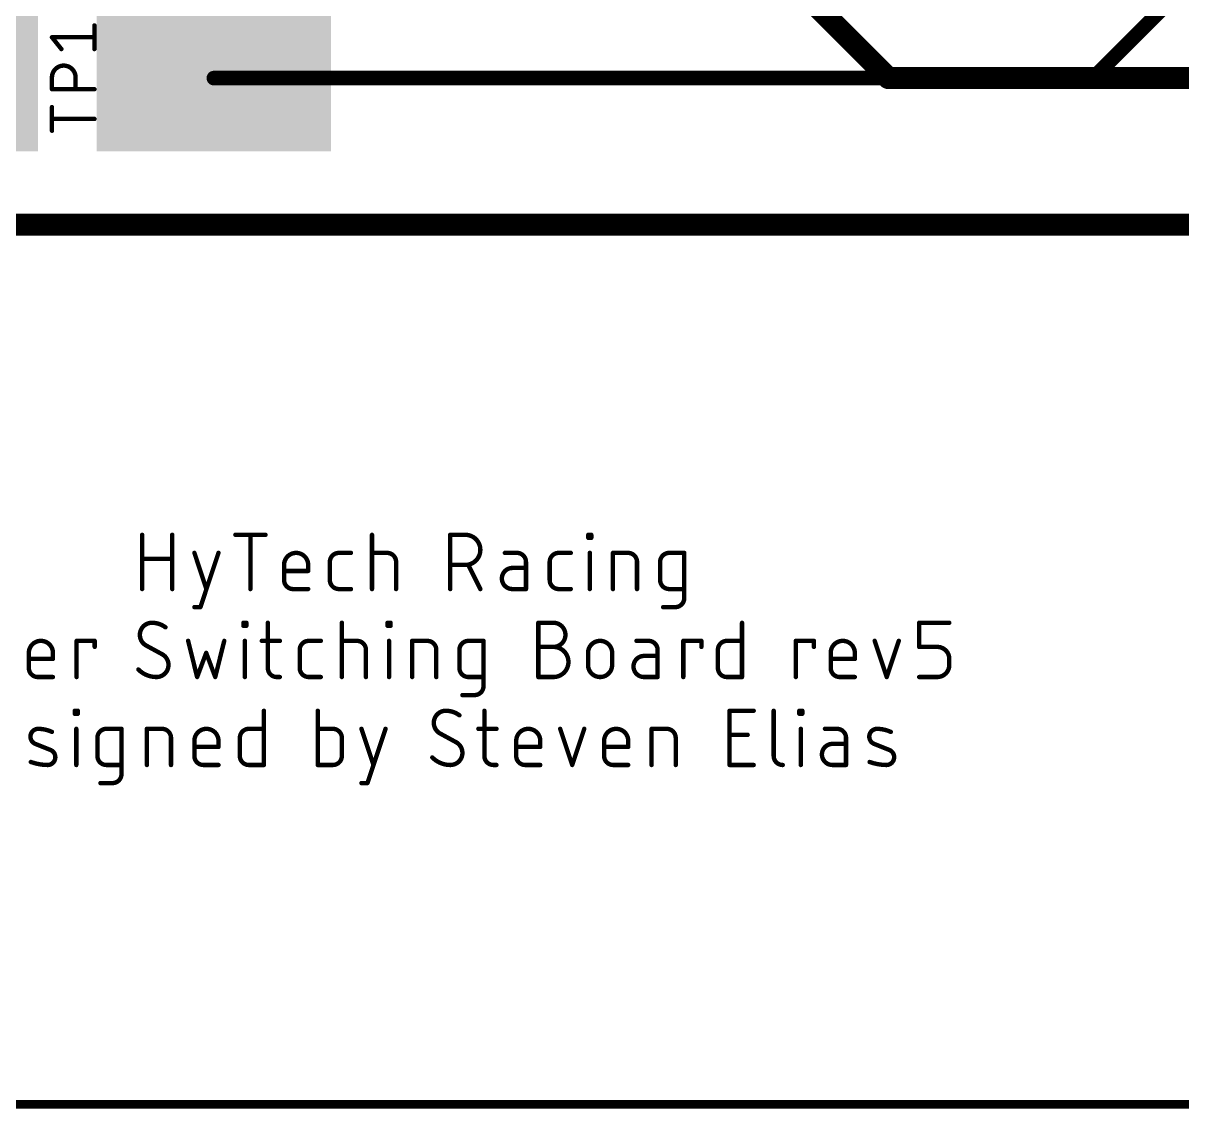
# Model space of a CAD drawing. Extents: x 0 to 100, y 0 to 94.
# Drawn here: x 39.87 to 59.96, y -0.08 to 18.73 of the extents above; entities that cross this region are included whole.
import ezdxf

# ---------------------------------------------------------------- set-up
doc = ezdxf.new("R2010")
doc.units = 0
for name, color, linetype in [('1', 12, 'CONTINUOUS'), ('16', 132, 'CONTINUOUS'), ('20', 31, 'CONTINUOUS'), ('21', 253, 'CONTINUOUS'), ('23', 53, 'CONTINUOUS'), ('25', 253, 'CONTINUOUS'), ('39', 12, 'CONTINUOUS')]:
    doc.layers.add(name, color=color, linetype=linetype)

# ---------------------------------------------------------------- blocks, each defined once
blk = doc.blocks.new('RECT')
blk.add_solid([(-0.5, -0.5), (0.5, -0.5), (-0.5, 0.5), (0.5, 0.5)])

msp = doc.modelspace()

# ---------------------------------------------------------------- linework, layer by layer
at = {"layer": '1'}
for points, const_width in [([(58.42, 17.78), (69.85, 29.21)], 0.254), ([(43.18, 17.78), (58.42, 17.78)], 0.254), ([(63.5, 15.24), (26.25, 15.24)], 0.381)]:
    msp.add_lwpolyline(points, dxfattribs=dict(at, const_width=const_width))
at = {"layer": '1', "const_width": 0.127}
for points in [[(43.18, 17.8435, 1), (43.18, 17.7165)], [(58.3751, 17.8249, 1), (58.4649, 17.7351)], [(58.42, 17.7165, 1), (58.42, 17.8435)]]:
    msp.add_lwpolyline(points, format="xyb", dxfattribs=at)
at = {"layer": '16'}
for points, const_width in [([(48.26, 24.3911), (54.8711, 17.78)], 0.381), ([(54.8711, 17.78), (66.04, 17.78)], 0.381), ([(0, 0), (100.33, 0)], 0.1524)]:
    msp.add_lwpolyline(points, dxfattribs=dict(at, const_width=const_width))
at = {"layer": '16', "const_width": 0.1905}
for points in [[(54.8711, 17.8753, 1), (54.8711, 17.6848)], [(54.8037, 17.7126, 1), (54.9385, 17.8474)]]:
    msp.add_lwpolyline(points, format="xyb", dxfattribs=at)
at = {"layer": '20'}
msp.add_line((0, 0), (100.31, 0), dxfattribs=at)
at = {"layer": '21', "const_width": 0.0762}
for points in [[(41.9364, 8.9281), (41.9364, 9.8679)], [(42.4585, 9.8679), (42.4585, 8.9281)], [(43.5519, 9.8679), (44.074, 9.8679)], [(43.8129, 8.9281), (43.8129, 9.8679)], [(45.9205, 8.9281), (45.9205, 9.8679)], [(47.2761, 8.9281), (47.2761, 9.8679)], [(47.2761, 9.8679), (47.5372, 9.8679)], [(49.6694, 9.8157), (49.6694, 9.8679)], [(49.6694, 9.8679), (49.7216, 9.8679)], [(49.7216, 9.8157), (49.6694, 9.8157)], [(49.7216, 9.8679), (49.7216, 9.8157)], [(41.9364, 9.4502), (42.4585, 9.4502)], [(42.8421, 9.5546), (43.0509, 8.9281)], [(42.9465, 8.6148), (43.2598, 9.5546)], [(45.3467, 9.5546), (45.5555, 9.5546)], [(45.9205, 9.5546), (46.1816, 9.5546)], [(48.4325, 9.5546), (48.2237, 9.5546)], [(49.1567, 9.5546), (49.3655, 9.5546)], [(49.6955, 8.9281), (49.6955, 9.5546)], [(50.0963, 8.9281), (50.0963, 9.5546)], [(50.0963, 9.5546), (50.3573, 9.5546)], [(51.0713, 9.5546), (51.3324, 9.5546)], [(51.3324, 9.5546), (51.3324, 8.7715)], [(44.3966, 9.0847), (44.3966, 9.3458)], [(44.8142, 9.2414), (44.3966, 9.2414)], [(44.8142, 9.3458), (44.8142, 9.2414)], [(45.1901, 9.0847), (45.1901, 9.398)], [(46.3382, 9.398), (46.3382, 8.9281)], [(47.5372, 9.3458), (47.2761, 9.3458)], [(47.7982, 8.9281), (47.5894, 9.3458)], [(48.5892, 9.2936), (48.3542, 9.2936)], [(48.5892, 8.9281), (48.5892, 9.398)], [(49, 9.0847), (49, 9.398)], [(50.514, 9.398), (50.514, 8.9281)], [(50.9147, 9.0847), (50.9147, 9.398)], [(44.8142, 8.9281), (44.5532, 8.9281)], [(45.5555, 8.9281), (45.3467, 8.9281)], [(48.3542, 8.9281), (48.5892, 8.9281)], [(49.3655, 8.9281), (49.1567, 8.9281)], [(51.3324, 8.9281), (51.0713, 8.9281)], [(42.8421, 8.6148), (42.9465, 8.6148)], [(51.1757, 8.6148), (50.9669, 8.6148)], [(43.6909, 8.2917), (43.6909, 8.3439)], [(43.6909, 8.3439), (43.7431, 8.3439)], [(43.7431, 8.2917), (43.6909, 8.2917)], [(43.7431, 8.3439), (43.7431, 8.2917)], [(44.1148, 8.3439), (44.1148, 7.5607)], [(45.3979, 7.4041), (45.3979, 8.3439)], [(46.1903, 8.2917), (46.1903, 8.3439)], [(46.1903, 8.3439), (46.2425, 8.3439)], [(46.2425, 8.2917), (46.1903, 8.2917)], [(46.2425, 8.3439), (46.2425, 8.2917)], [(48.8031, 7.4041), (48.8031, 8.3439)], [(48.8031, 8.3439), (49.0641, 8.3439)], [(52.3337, 8.3439), (52.3337, 7.4041)], [(55.4041, 7.9262), (55.4041, 8.3439)], [(55.4041, 8.3439), (55.9262, 8.3439)], [(40.8006, 7.4041), (40.8006, 8.0306)], [(40.8006, 8.0306), (41.1139, 8.0306)], [(41.1139, 8.0306), (41.1139, 7.9262)], [(42.7332, 8.0306), (42.8898, 7.4041)], [(43.2031, 7.4041), (43.3597, 8.0306)], [(43.717, 7.4041), (43.717, 8.0306)], [(44.0104, 8.0306), (44.3237, 8.0306)], [(44.8241, 8.0306), (45.0329, 8.0306)], [(45.3979, 8.0306), (45.659, 8.0306)], [(46.2164, 7.4041), (46.2164, 8.0306)], [(46.6171, 7.4041), (46.6171, 8.0306)], [(46.6171, 8.0306), (46.8782, 8.0306)], [(47.5921, 8.0306), (47.8532, 8.0306)], [(47.8532, 8.0306), (47.8532, 7.2475)], [(50.7141, 8.0306), (50.5052, 8.0306)], [(51.3162, 7.4041), (51.3162, 8.0306)], [(51.3162, 8.0306), (51.6294, 8.0306)], [(51.6294, 8.0306), (51.6294, 7.9262)], [(52.0727, 8.0306), (52.3337, 8.0306)], [(53.2669, 7.4041), (53.2669, 8.0306)], [(53.2669, 8.0306), (53.5801, 8.0306)], [(53.5801, 8.0306), (53.5801, 7.9262)], [(54.6333, 8.0306), (54.8422, 7.4041)], [(54.8422, 7.4041), (55.051, 8.0306)], [(39.9725, 7.5607), (39.9725, 7.8218)], [(40.3902, 7.8218), (40.3902, 7.7174)], [(42.2887, 7.7957), (42.0015, 7.9523)], [(42.8898, 7.4041), (43.0465, 7.8218)], [(43.0465, 7.8218), (43.2031, 7.4041)], [(44.6674, 7.5607), (44.6674, 7.874)], [(45.8156, 7.874), (45.8156, 7.4041)], [(47.0348, 7.874), (47.0348, 7.4041)], [(47.4355, 7.5607), (47.4355, 7.874)], [(48.8031, 7.9262), (49.0641, 7.9262)], [(49.6651, 7.6129), (49.6651, 7.8218)], [(50.0828, 7.8218), (50.0828, 7.6129)], [(50.8707, 7.4041), (50.8707, 7.874)], [(51.916, 7.5607), (51.916, 7.874)], [(53.8713, 7.5607), (53.8713, 7.8218)], [(54.289, 7.8218), (54.289, 7.7174)], [(55.7173, 7.9262), (55.4041, 7.9262)], [(40.3902, 7.7174), (39.9725, 7.7174)], [(50.8707, 7.7696), (50.6358, 7.7696)], [(54.289, 7.7174), (53.8713, 7.7174)], [(55.9262, 7.6129), (55.9262, 7.7174)], [(40.3902, 7.4041), (40.1291, 7.4041)], [(44.2715, 7.4041), (44.3237, 7.4041)], [(45.0329, 7.4041), (44.8241, 7.4041)], [(47.8532, 7.4041), (47.5921, 7.4041)], [(49.0641, 7.4041), (48.8031, 7.4041)], [(50.6358, 7.4041), (50.8707, 7.4041)], [(52.3337, 7.4041), (52.0727, 7.4041)], [(54.289, 7.4041), (54.0279, 7.4041)], [(55.4041, 7.4041), (55.7173, 7.4041)], [(47.6966, 7.0908), (47.4877, 7.0908)], [(40.7692, 6.7677), (40.7692, 6.8199)], [(40.7692, 6.8199), (40.8214, 6.8199)], [(40.8214, 6.8199), (40.8214, 6.7677)], [(44.0476, 6.8199), (44.0476, 5.8801)], [(44.9801, 6.8199), (44.9801, 5.8801)], [(47.8682, 6.8199), (47.8682, 6.0367)], [(52.1183, 5.8801), (52.1183, 6.8199)], [(52.1183, 6.8199), (52.536, 6.8199)], [(52.8824, 6.8199), (52.8824, 6.0367)], [(53.3269, 6.7677), (53.3269, 6.8199)], [(53.3269, 6.8199), (53.3791, 6.8199)], [(53.3791, 6.8199), (53.3791, 6.7677)], [(40.8214, 6.7677), (40.7692, 6.7677)], [(53.3791, 6.7677), (53.3269, 6.7677)], [(40.7953, 5.8801), (40.7953, 6.5066)], [(41.3177, 6.5066), (41.5787, 6.5066)], [(41.5787, 6.5066), (41.5787, 5.7235)], [(42.019, 5.8801), (42.019, 6.5066)], [(42.019, 6.5066), (42.2801, 6.5066)], [(43.7865, 6.5066), (44.0476, 6.5066)], [(45.2412, 6.5066), (44.9801, 6.5066)], [(45.7376, 6.5066), (45.9464, 5.8801)], [(45.842, 5.5668), (46.1553, 6.5066)], [(47.3832, 6.2717), (47.096, 6.4283)], [(47.7638, 6.5066), (48.0771, 6.5066)], [(49.1818, 6.5066), (49.3906, 5.8801)], [(49.3906, 5.8801), (49.5995, 6.5066)], [(50.7667, 5.8801), (50.7667, 6.5066)], [(50.7667, 6.5066), (51.0278, 6.5066)], [(52.1183, 6.4022), (52.4316, 6.4022)], [(53.353, 5.8801), (53.353, 6.5066)], [(53.9798, 6.5066), (53.7709, 6.5066)], [(40.3467, 6.1412), (40.0857, 6.2456)], [(41.161, 6.0367), (41.161, 6.35)], [(42.4367, 6.35), (42.4367, 5.8801)], [(42.842, 6.0367), (42.842, 6.2978)], [(43.2597, 6.1934), (42.842, 6.1934)], [(43.2597, 6.2978), (43.2597, 6.1934)], [(43.6299, 6.0367), (43.6299, 6.35)], [(45.3978, 6.0367), (45.3978, 6.35)], [(48.4198, 6.0367), (48.4198, 6.2978)], [(48.8375, 6.1934), (48.4198, 6.1934)], [(48.8375, 6.2978), (48.8375, 6.1934)], [(49.9438, 6.0367), (49.9438, 6.2978)], [(50.3615, 6.1934), (49.9438, 6.1934)], [(50.3615, 6.2978), (50.3615, 6.1934)], [(51.1844, 6.35), (51.1844, 5.8801)], [(54.1364, 6.2456), (53.9015, 6.2456)], [(54.1364, 5.8801), (54.1364, 6.35)], [(54.8856, 6.1412), (54.6245, 6.2456)], [(41.5787, 5.8801), (41.3177, 5.8801)], [(43.2597, 5.8801), (42.9986, 5.8801)], [(44.0476, 5.8801), (43.7865, 5.8801)], [(44.9801, 5.8801), (45.2412, 5.8801)], [(48.0249, 5.8801), (48.0771, 5.8801)], [(48.8375, 5.8801), (48.5764, 5.8801)], [(50.3615, 5.8801), (50.1004, 5.8801)], [(52.536, 5.8801), (52.1183, 5.8801)], [(53.9015, 5.8801), (54.1364, 5.8801)], [(41.4221, 5.5668), (41.2133, 5.5668)], [(45.7376, 5.5668), (45.842, 5.5668)]]:
    msp.add_lwpolyline(points, dxfattribs=at)
at = {"layer": '21'}
for points, const_width in [([(41.9555, 9.8679, 1), (41.9174, 9.8679)], 0.0381), ([(42.4776, 9.8679, 1), (42.4395, 9.8679)], 0.0381), ([(43.5519, 9.887, 1), (43.5519, 9.8489)], 0.0381), ([(43.832, 9.8679, 1), (43.7939, 9.8679)], 0.0381), ([(44.074, 9.8489, 1), (44.074, 9.887)], 0.0381), ([(45.9396, 9.8679, 1), (45.9015, 9.8679)], 0.0381), ([(47.2761, 9.887, 1), (47.2761, 9.8489)], 0.0381), ([(47.2952, 9.8679, 1), (47.2571, 9.8679)], 0.0381), ([(47.5372, 9.887, 1), (47.5372, 9.8489)], 0.0381), ([(47.5372, 9.3458, 1), (47.5372, 9.8679)], 0.0762), ([(47.5372, 9.8489, 1), (47.5372, 9.887)], 0.0381), ([(49.6694, 9.887, 1), (49.6694, 9.8489)], 0.0381), ([(49.6885, 9.8679, 1), (49.6504, 9.8679)], 0.0381), ([(49.6694, 9.8347, 1), (49.6694, 9.7966)], 0.0381), ([(49.7407, 9.8679, 1), (49.7026, 9.8679)], 0.0381), ([(49.7216, 9.8489, 1), (49.7216, 9.887)], 0.0381), ([(49.7216, 9.7966, 1), (49.7216, 9.8347)], 0.0381), ([(49.6504, 9.8157, 1), (49.6885, 9.8157)], 0.0381), ([(49.7026, 9.8157, 1), (49.7407, 9.8157)], 0.0381), ([(41.9364, 9.4693, 1), (41.9364, 9.4312)], 0.0381), ([(42.4585, 9.4312, 1), (42.4585, 9.4693)], 0.0381), ([(42.8602, 9.5607, 1), (42.824, 9.5486)], 0.0381), ([(43.2778, 9.5486, 1), (43.2417, 9.5607)], 0.0381), ([(44.8142, 9.3458, 1), (44.3966, 9.3458)], 0.0762), ([(45.3467, 9.5546, 0.4142), (45.1901, 9.398)], 0.0762), ([(45.3467, 9.5737, 1), (45.3467, 9.5356)], 0.0381), ([(45.3467, 9.5356, 1), (45.3467, 9.5737)], 0.0381), ([(45.5555, 9.5356, 1), (45.5555, 9.5737)], 0.0381), ([(45.9205, 9.5737, 1), (45.9205, 9.5356)], 0.0381), ([(46.1816, 9.5737, 1), (46.1816, 9.5356)], 0.0381), ([(46.3382, 9.398, 0.4142), (46.1816, 9.5546)], 0.0762), ([(46.1816, 9.5356, 1), (46.1816, 9.5737)], 0.0381), ([(48.2237, 9.5737, 1), (48.2237, 9.5356)], 0.0381), ([(48.4325, 9.5737, 1), (48.4325, 9.5356)], 0.0381), ([(48.5892, 9.398, 0.4142), (48.4325, 9.5546)], 0.0762), ([(48.4325, 9.5356, 1), (48.4325, 9.5737)], 0.0381), ([(49.1567, 9.5546, 0.4142), (49, 9.398)], 0.0762), ([(49.1567, 9.5737, 1), (49.1567, 9.5356)], 0.0381), ([(49.1567, 9.5356, 1), (49.1567, 9.5737)], 0.0381), ([(49.3655, 9.5356, 1), (49.3655, 9.5737)], 0.0381), ([(49.7146, 9.5546, 1), (49.6765, 9.5546)], 0.0381), ([(50.1153, 9.5546, 1), (50.0772, 9.5546)], 0.0381), ([(50.0963, 9.5737, 1), (50.0963, 9.5356)], 0.0381), ([(50.3573, 9.5737, 1), (50.3573, 9.5356)], 0.0381), ([(50.514, 9.398, 0.4142), (50.3573, 9.5546)], 0.0762), ([(50.3573, 9.5356, 1), (50.3573, 9.5737)], 0.0381), ([(51.0713, 9.5546, 0.4142), (50.9147, 9.398)], 0.0762), ([(51.0713, 9.5737, 1), (51.0713, 9.5356)], 0.0381), ([(51.0713, 9.5356, 1), (51.0713, 9.5737)], 0.0381), ([(51.3514, 9.5546, 1), (51.3133, 9.5546)], 0.0381), ([(51.3324, 9.5356, 1), (51.3324, 9.5737)], 0.0381), ([(44.4156, 9.3458, 1), (44.3775, 9.3458)], 0.0381), ([(44.3775, 9.3458, 1), (44.4156, 9.3458)], 0.0381), ([(44.3966, 9.2604, 1), (44.3966, 9.2223)], 0.0381), ([(44.8333, 9.3458, 1), (44.7952, 9.3458)], 0.0381), ([(44.7952, 9.3458, 1), (44.8333, 9.3458)], 0.0381), ([(44.7952, 9.2414, 1), (44.8333, 9.2414)], 0.0381), ([(44.8142, 9.2223, 1), (44.8142, 9.2604)], 0.0381), ([(45.2091, 9.398, 1), (45.171, 9.398)], 0.0381), ([(45.171, 9.398, 1), (45.2091, 9.398)], 0.0381), ([(46.3573, 9.398, 1), (46.3192, 9.398)], 0.0381), ([(46.3192, 9.398, 1), (46.3573, 9.398)], 0.0381), ([(47.2761, 9.3648, 1), (47.2761, 9.3267)], 0.0381), ([(47.5372, 9.3648, 1), (47.5372, 9.3267)], 0.0381), ([(47.5372, 9.3267, 1), (47.5372, 9.3648)], 0.0381), ([(47.6064, 9.3543, 1), (47.5723, 9.3373)], 0.0381), ([(48.3542, 9.2936, 1), (48.3542, 8.9281)], 0.0762), ([(48.3542, 9.3126, 1), (48.3542, 9.2745)], 0.0381), ([(48.3542, 9.2745, 1), (48.3542, 9.3126)], 0.0381), ([(48.6082, 9.398, 1), (48.5701, 9.398)], 0.0381), ([(48.5701, 9.398, 1), (48.6082, 9.398)], 0.0381), ([(48.5892, 9.2745, 1), (48.5892, 9.3126)], 0.0381), ([(49.0191, 9.398, 1), (48.981, 9.398)], 0.0381), ([(48.981, 9.398, 1), (49.0191, 9.398)], 0.0381), ([(50.533, 9.398, 1), (50.4949, 9.398)], 0.0381), ([(50.4949, 9.398, 1), (50.533, 9.398)], 0.0381), ([(50.9337, 9.398, 1), (50.8956, 9.398)], 0.0381), ([(50.8956, 9.398, 1), (50.9337, 9.398)], 0.0381), ([(44.4156, 9.0847, 1), (44.3775, 9.0847)], 0.0381), ([(44.3775, 9.0847, 1), (44.4156, 9.0847)], 0.0381), ([(44.3966, 9.0847, 0.4142), (44.5532, 8.9281)], 0.0762), ([(45.2091, 9.0847, 1), (45.171, 9.0847)], 0.0381), ([(45.171, 9.0847, 1), (45.2091, 9.0847)], 0.0381), ([(45.1901, 9.0847, 0.4142), (45.3467, 8.9281)], 0.0762), ([(49, 9.0847, 0.4142), (49.1567, 8.9281)], 0.0762), ([(49.0191, 9.0847, 1), (48.981, 9.0847)], 0.0381), ([(48.981, 9.0847, 1), (49.0191, 9.0847)], 0.0381), ([(50.9147, 9.0847, 0.4142), (51.0713, 8.9281)], 0.0762), ([(50.9337, 9.0847, 1), (50.8956, 9.0847)], 0.0381), ([(50.8956, 9.0847, 1), (50.9337, 9.0847)], 0.0381), ([(41.9174, 8.9281, 1), (41.9555, 8.9281)], 0.0381), ([(42.4395, 8.9281, 1), (42.4776, 8.9281)], 0.0381), ([(43.0329, 8.9221, 1), (43.069, 8.9341)], 0.0381), ([(43.7939, 8.9281, 1), (43.832, 8.9281)], 0.0381), ([(44.5532, 8.9472, 1), (44.5532, 8.9091)], 0.0381), ([(44.5532, 8.9091, 1), (44.5532, 8.9472)], 0.0381), ([(44.8142, 8.9091, 1), (44.8142, 8.9472)], 0.0381), ([(45.3467, 8.9472, 1), (45.3467, 8.9091)], 0.0381), ([(45.3467, 8.9091, 1), (45.3467, 8.9472)], 0.0381), ([(45.5555, 8.9091, 1), (45.5555, 8.9472)], 0.0381), ([(45.9015, 8.9281, 1), (45.9396, 8.9281)], 0.0381), ([(46.3192, 8.9281, 1), (46.3573, 8.9281)], 0.0381), ([(47.2571, 8.9281, 1), (47.2952, 8.9281)], 0.0381), ([(47.7812, 8.9196, 1), (47.8153, 8.9366)], 0.0381), ([(48.3542, 8.9472, 1), (48.3542, 8.9091)], 0.0381), ([(48.3542, 8.9091, 1), (48.3542, 8.9472)], 0.0381), ([(48.5701, 8.9281, 1), (48.6082, 8.9281)], 0.0381), ([(48.5892, 8.9091, 1), (48.5892, 8.9472)], 0.0381), ([(49.1567, 8.9472, 1), (49.1567, 8.9091)], 0.0381), ([(49.1567, 8.9091, 1), (49.1567, 8.9472)], 0.0381), ([(49.3655, 8.9091, 1), (49.3655, 8.9472)], 0.0381), ([(49.6765, 8.9281, 1), (49.7146, 8.9281)], 0.0381), ([(50.0772, 8.9281, 1), (50.1153, 8.9281)], 0.0381), ([(50.4949, 8.9281, 1), (50.533, 8.9281)], 0.0381), ([(51.0713, 8.9472, 1), (51.0713, 8.9091)], 0.0381), ([(51.0713, 8.9091, 1), (51.0713, 8.9472)], 0.0381), ([(51.3324, 8.9091, 1), (51.3324, 8.9472)], 0.0381), ([(42.8421, 8.6339, 1), (42.8421, 8.5958)], 0.0381), ([(42.9284, 8.6209, 1), (42.9646, 8.6088)], 0.0381), ([(42.9465, 8.5958, 1), (42.9465, 8.6339)], 0.0381), ([(50.9669, 8.6339, 1), (50.9669, 8.5958)], 0.0381), ([(51.1757, 8.6148, 0.4142), (51.3324, 8.7715)], 0.0762), ([(51.1757, 8.6339, 1), (51.1757, 8.5958)], 0.0381), ([(51.1757, 8.5958, 1), (51.1757, 8.6339)], 0.0381), ([(51.3514, 8.7715, 1), (51.3133, 8.7715)], 0.0381), ([(51.3133, 8.7715, 1), (51.3514, 8.7715)], 0.0381), ([(42.106, 8.3439, 0.4142), (41.8971, 8.1351)], 0.0762), ([(42.3409, 8.2656, 0.1623), (42.106, 8.3439)], 0.0762), ([(42.106, 8.3629, 1), (42.106, 8.3249)], 0.0381), ([(42.106, 8.3248, 1), (42.106, 8.3629)], 0.0381), ([(42.3295, 8.2503, 1), (42.3523, 8.2808)], 0.0381), ([(43.6909, 8.3629, 1), (43.6909, 8.3248)], 0.0381), ([(43.6909, 8.3107, 1), (43.6909, 8.2726)], 0.0381), ([(43.71, 8.3439, 1), (43.6719, 8.3439)], 0.0381), ([(43.6719, 8.2917, 1), (43.71, 8.2917)], 0.0381), ([(43.7622, 8.3439, 1), (43.7241, 8.3439)], 0.0381), ([(43.7241, 8.2917, 1), (43.7622, 8.2917)], 0.0381), ([(43.7431, 8.3248, 1), (43.7431, 8.3629)], 0.0381), ([(43.7431, 8.2726, 1), (43.7431, 8.3107)], 0.0381), ([(44.1339, 8.3439, 1), (44.0958, 8.3439)], 0.0381), ([(45.417, 8.3439, 1), (45.3789, 8.3439)], 0.0381), ([(46.2093, 8.3439, 1), (46.1712, 8.3439)], 0.0381), ([(46.1712, 8.2917, 1), (46.2093, 8.2917)], 0.0381), ([(46.1903, 8.3629, 1), (46.1903, 8.3248)], 0.0381), ([(46.1903, 8.3107, 1), (46.1903, 8.2726)], 0.0381), ([(46.2615, 8.3439, 1), (46.2234, 8.3439)], 0.0381), ([(46.2234, 8.2917, 1), (46.2615, 8.2917)], 0.0381), ([(46.2425, 8.3248, 1), (46.2425, 8.3629)], 0.0381), ([(46.2425, 8.2726, 1), (46.2425, 8.3107)], 0.0381), ([(48.8221, 8.3439, 1), (48.784, 8.3439)], 0.0381), ([(48.8031, 8.3629, 1), (48.8031, 8.3248)], 0.0381), ([(49.0641, 7.9262, 1), (49.0641, 8.3439)], 0.0762), ([(49.0641, 8.3629, 1), (49.0641, 8.3248)], 0.0381), ([(49.0641, 8.3248, 1), (49.0641, 8.3629)], 0.0381), ([(52.3528, 8.3439, 1), (52.3147, 8.3439)], 0.0381), ([(55.4231, 8.3439, 1), (55.385, 8.3439)], 0.0381), ([(55.4041, 8.3629, 1), (55.4041, 8.3248)], 0.0381), ([(55.9262, 8.3248, 1), (55.9262, 8.3629)], 0.0381), ([(40.3902, 7.8218, 1), (39.9725, 7.8218)], 0.0762), ([(40.8197, 8.0306, 1), (40.7816, 8.0306)], 0.0381), ([(40.8006, 8.0497, 1), (40.8006, 8.0116)], 0.0381), ([(41.1329, 8.0306, 1), (41.0948, 8.0306)], 0.0381), ([(41.1139, 8.0116, 1), (41.1139, 8.0497)], 0.0381), ([(41.8971, 8.1351, 0.2656), (42.0015, 7.9523)], 0.0762), ([(41.9162, 8.1351, 1), (41.8781, 8.1351)], 0.0381), ([(41.8781, 8.1351, 1), (41.9162, 8.1351)], 0.0381), ([(42.7517, 8.0353, 1), (42.7147, 8.026)], 0.0381), ([(43.3782, 8.026, 1), (43.3412, 8.0353)], 0.0381), ([(43.7361, 8.0306, 1), (43.698, 8.0306)], 0.0381), ([(44.0104, 8.0497, 1), (44.0104, 8.0116)], 0.0381), ([(44.3237, 8.0116, 1), (44.3237, 8.0497)], 0.0381), ([(44.8241, 8.0306, 0.4142), (44.6674, 7.874)], 0.0762), ([(44.8241, 8.0497, 1), (44.8241, 8.0116)], 0.0381), ([(44.8241, 8.0116, 1), (44.8241, 8.0497)], 0.0381), ([(45.0329, 8.0116, 1), (45.0329, 8.0497)], 0.0381), ([(45.3979, 8.0497, 1), (45.3979, 8.0116)], 0.0381), ([(45.8156, 7.874, 0.4142), (45.659, 8.0306)], 0.0762), ([(45.659, 8.0497, 1), (45.659, 8.0116)], 0.0381), ([(45.659, 8.0116, 1), (45.659, 8.0497)], 0.0381), ([(46.2354, 8.0306, 1), (46.1973, 8.0306)], 0.0381), ([(46.6171, 8.0497, 1), (46.6171, 8.0116)], 0.0381), ([(46.6362, 8.0306, 1), (46.5981, 8.0306)], 0.0381), ([(47.0348, 7.874, 0.4142), (46.8782, 8.0306)], 0.0762), ([(46.8782, 8.0497, 1), (46.8782, 8.0116)], 0.0381), ([(46.8782, 8.0116, 1), (46.8782, 8.0497)], 0.0381), ([(47.5921, 8.0306, 0.4142), (47.4355, 7.874)], 0.0762), ([(47.5921, 8.0497, 1), (47.5921, 8.0116)], 0.0381), ([(47.5921, 8.0116, 1), (47.5921, 8.0497)], 0.0381), ([(47.8723, 8.0306, 1), (47.8342, 8.0306)], 0.0381), ([(47.8532, 8.0116, 1), (47.8532, 8.0497)], 0.0381), ([(50.0828, 7.8218, 1), (49.6651, 7.8218)], 0.0762), ([(50.5052, 8.0497, 1), (50.5052, 8.0116)], 0.0381), ([(50.8707, 7.874, 0.4142), (50.7141, 8.0306)], 0.0762), ([(50.7141, 8.0497, 1), (50.7141, 8.0116)], 0.0381), ([(50.7141, 8.0116, 1), (50.7141, 8.0497)], 0.0381), ([(51.3352, 8.0306, 1), (51.2971, 8.0306)], 0.0381), ([(51.3162, 8.0497, 1), (51.3162, 8.0116)], 0.0381), ([(51.6485, 8.0306, 1), (51.6104, 8.0306)], 0.0381), ([(51.6294, 8.0116, 1), (51.6294, 8.0497)], 0.0381), ([(52.0727, 8.0306, 0.4142), (51.916, 7.874)], 0.0762), ([(52.0727, 8.0497, 1), (52.0727, 8.0116)], 0.0381), ([(52.0727, 8.0116, 1), (52.0727, 8.0497)], 0.0381), ([(52.3337, 8.0116, 1), (52.3337, 8.0497)], 0.0381), ([(53.2859, 8.0306, 1), (53.2478, 8.0306)], 0.0381), ([(53.2669, 8.0497, 1), (53.2669, 8.0116)], 0.0381), ([(53.5992, 8.0306, 1), (53.5611, 8.0306)], 0.0381), ([(53.5801, 8.0116, 1), (53.5801, 8.0497)], 0.0381), ([(54.289, 7.8218, 1), (53.8713, 7.8218)], 0.0762), ([(54.6514, 8.0367, 1), (54.6152, 8.0246)], 0.0381), ([(55.0691, 8.0246, 1), (55.0329, 8.0367)], 0.0381), ([(39.9916, 7.8218, 1), (39.9535, 7.8218)], 0.0381), ([(39.9535, 7.8218, 1), (39.9916, 7.8218)], 0.0381), ([(40.4093, 7.8218, 1), (40.3712, 7.8218)], 0.0381), ([(40.3712, 7.8218, 1), (40.4093, 7.8218)], 0.0381), ([(41.0948, 7.9262, 1), (41.1329, 7.9262)], 0.0381), ([(42.0107, 7.969, 1), (41.9924, 7.9356)], 0.0381), ([(41.9919, 7.9359, 1), (42.0112, 7.9687)], 0.0381), ([(42.3931, 7.6129, 0.2656), (42.2887, 7.7957)], 0.0762), ([(42.2984, 7.8121, 1), (42.279, 7.7793)], 0.0381), ([(43.0643, 7.8285, 1), (43.0286, 7.8151)], 0.0381), ([(43.0643, 7.8151, 1), (43.0286, 7.8285)], 0.0381), ([(44.6865, 7.874, 1), (44.6484, 7.874)], 0.0381), ([(44.6484, 7.874, 1), (44.6865, 7.874)], 0.0381), ([(45.8347, 7.874, 1), (45.7966, 7.874)], 0.0381), ([(45.7966, 7.874, 1), (45.8347, 7.874)], 0.0381), ([(47.0539, 7.874, 1), (47.0158, 7.874)], 0.0381), ([(47.0158, 7.874, 1), (47.0539, 7.874)], 0.0381), ([(47.4546, 7.874, 1), (47.4165, 7.874)], 0.0381), ([(47.4165, 7.874, 1), (47.4546, 7.874)], 0.0381), ([(48.8031, 7.9453, 1), (48.8031, 7.9072)], 0.0381), ([(49.0641, 7.4041, 1), (49.0641, 7.9262)], 0.0762), ([(49.0641, 7.9453, 1), (49.0641, 7.9072)], 0.0381), ([(49.0641, 7.9453, 1), (49.0641, 7.9072)], 0.0381), ([(49.0641, 7.9072, 1), (49.0641, 7.9453)], 0.0381), ([(49.6842, 7.8218, 1), (49.6461, 7.8218)], 0.0381), ([(49.6461, 7.8218, 1), (49.6842, 7.8218)], 0.0381), ([(50.1018, 7.8218, 1), (50.0637, 7.8218)], 0.0381), ([(50.0637, 7.8218, 1), (50.1018, 7.8218)], 0.0381), ([(50.8897, 7.874, 1), (50.8516, 7.874)], 0.0381), ([(50.8516, 7.874, 1), (50.8897, 7.874)], 0.0381), ([(51.6104, 7.9262, 1), (51.6485, 7.9262)], 0.0381), ([(51.9351, 7.874, 1), (51.897, 7.874)], 0.0381), ([(51.897, 7.874, 1), (51.9351, 7.874)], 0.0381), ([(53.5611, 7.9262, 1), (53.5992, 7.9262)], 0.0381), ([(53.8904, 7.8218, 1), (53.8523, 7.8218)], 0.0381), ([(53.8523, 7.8218, 1), (53.8904, 7.8218)], 0.0381), ([(54.3081, 7.8218, 1), (54.27, 7.8218)], 0.0381), ([(54.27, 7.8218, 1), (54.3081, 7.8218)], 0.0381), ([(55.385, 7.9262, 1), (55.4231, 7.9262)], 0.0381), ([(55.4041, 7.9453, 1), (55.4041, 7.9072)], 0.0381), ([(55.9262, 7.7174, 0.4142), (55.7173, 7.9262)], 0.0762), ([(55.7173, 7.9453, 1), (55.7173, 7.9072)], 0.0381), ([(55.7173, 7.9072, 1), (55.7173, 7.9453)], 0.0381), ([(39.9725, 7.7364, 1), (39.9725, 7.6983)], 0.0381), ([(40.3712, 7.7174, 1), (40.4093, 7.7174)], 0.0381), ([(40.3902, 7.6983, 1), (40.3902, 7.7364)], 0.0381), ([(42.1843, 7.4041, 0.4142), (42.3931, 7.6129)], 0.0762), ([(42.2796, 7.779, 1), (42.2978, 7.8124)], 0.0381), ([(42.4122, 7.6129, 1), (42.3741, 7.6129)], 0.0381), ([(42.3741, 7.6129, 1), (42.4122, 7.6129)], 0.0381), ([(49.6651, 7.6129, 1), (50.0828, 7.6129)], 0.0762), ([(49.6842, 7.6129, 1), (49.6461, 7.6129)], 0.0381), ([(49.6461, 7.6129, 1), (49.6842, 7.6129)], 0.0381), ([(50.1018, 7.6129, 1), (50.0637, 7.6129)], 0.0381), ([(50.0637, 7.6129, 1), (50.1018, 7.6129)], 0.0381), ([(50.6358, 7.7696, 1), (50.6358, 7.4041)], 0.0762), ([(50.6358, 7.7886, 1), (50.6358, 7.7505)], 0.0381), ([(50.6358, 7.7505, 1), (50.6358, 7.7886)], 0.0381), ([(50.8707, 7.7505, 1), (50.8707, 7.7886)], 0.0381), ([(53.8713, 7.7364, 1), (53.8713, 7.6983)], 0.0381), ([(54.27, 7.7174, 1), (54.3081, 7.7174)], 0.0381), ([(54.289, 7.6983, 1), (54.289, 7.7364)], 0.0381), ([(55.7173, 7.4041, 0.4142), (55.9262, 7.6129)], 0.0762), ([(55.9452, 7.7174, 1), (55.9071, 7.7174)], 0.0381), ([(55.9071, 7.7174, 1), (55.9452, 7.7174)], 0.0381), ([(55.9452, 7.6129, 1), (55.9071, 7.6129)], 0.0381), ([(55.9071, 7.6129, 1), (55.9452, 7.6129)], 0.0381), ([(39.9725, 7.5607, 0.4142), (40.1291, 7.4041)], 0.0762), ([(39.9916, 7.5607, 1), (39.9535, 7.5607)], 0.0381), ([(39.9535, 7.5607, 1), (39.9916, 7.5607)], 0.0381), ([(40.1291, 7.4232, 1), (40.1291, 7.3851)], 0.0381), ([(40.1291, 7.3851, 1), (40.1291, 7.4232)], 0.0381), ([(40.3902, 7.3851, 1), (40.3902, 7.4232)], 0.0381), ([(41.871, 7.5346, 0.2), (42.1843, 7.4041)], 0.0762), ([(41.8845, 7.548, 1), (41.8575, 7.5212)], 0.0381), ([(42.1843, 7.4232, 1), (42.1843, 7.3851)], 0.0381), ([(42.1843, 7.3851, 1), (42.1843, 7.4231)], 0.0381), ([(44.1148, 7.5607, 0.4142), (44.2715, 7.4041)], 0.0762), ([(44.1339, 7.5607, 1), (44.0958, 7.5607)], 0.0381), ([(44.0958, 7.5607, 1), (44.1339, 7.5607)], 0.0381), ([(44.2715, 7.4232, 1), (44.2715, 7.3851)], 0.0381), ([(44.2715, 7.3851, 1), (44.2715, 7.4232)], 0.0381), ([(44.3237, 7.3851, 1), (44.3237, 7.4232)], 0.0381), ([(44.6674, 7.5607, 0.4142), (44.8241, 7.4041)], 0.0762), ([(44.6865, 7.5607, 1), (44.6484, 7.5607)], 0.0381), ([(44.6484, 7.5607, 1), (44.6865, 7.5607)], 0.0381), ([(44.8241, 7.4232, 1), (44.8241, 7.3851)], 0.0381), ([(44.8241, 7.3851, 1), (44.8241, 7.4232)], 0.0381), ([(45.0329, 7.3851, 1), (45.0329, 7.4232)], 0.0381), ([(47.4355, 7.5607, 0.4142), (47.5921, 7.4041)], 0.0762), ([(47.4546, 7.5607, 1), (47.4165, 7.5607)], 0.0381), ([(47.4165, 7.5607, 1), (47.4546, 7.5607)], 0.0381), ([(47.5921, 7.4232, 1), (47.5921, 7.3851)], 0.0381), ([(47.5921, 7.3851, 1), (47.5921, 7.4232)], 0.0381), ([(47.8532, 7.3851, 1), (47.8532, 7.4232)], 0.0381), ([(48.8031, 7.4232, 1), (48.8031, 7.3851)], 0.0381), ([(49.0641, 7.4231, 1), (49.0641, 7.385)], 0.0381), ([(49.0641, 7.3851, 1), (49.0641, 7.4232)], 0.0381), ([(50.6358, 7.4232, 1), (50.6358, 7.3851)], 0.0381), ([(50.6358, 7.3851, 1), (50.6358, 7.4232)], 0.0381), ([(50.8707, 7.3851, 1), (50.8707, 7.4232)], 0.0381), ([(51.916, 7.5607, 0.4142), (52.0727, 7.4041)], 0.0762), ([(51.9351, 7.5607, 1), (51.897, 7.5607)], 0.0381), ([(51.897, 7.5607, 1), (51.9351, 7.5607)], 0.0381), ([(52.0727, 7.4232, 1), (52.0727, 7.3851)], 0.0381), ([(52.0727, 7.3851, 1), (52.0727, 7.4232)], 0.0381), ([(52.3337, 7.3851, 1), (52.3337, 7.4232)], 0.0381), ([(53.8713, 7.5607, 0.4142), (54.0279, 7.4041)], 0.0762), ([(53.8904, 7.5607, 1), (53.8523, 7.5607)], 0.0381), ([(53.8523, 7.5607, 1), (53.8904, 7.5607)], 0.0381), ([(54.0279, 7.4232, 1), (54.0279, 7.3851)], 0.0381), ([(54.0279, 7.3851, 1), (54.0279, 7.4232)], 0.0381), ([(54.289, 7.3851, 1), (54.289, 7.4232)], 0.0381), ([(55.4041, 7.4232, 1), (55.4041, 7.3851)], 0.0381), ([(55.7173, 7.4232, 1), (55.7173, 7.3851)], 0.0381), ([(55.7173, 7.3851, 1), (55.7173, 7.4232)], 0.0381), ([(40.7816, 7.4041, 1), (40.8197, 7.4041)], 0.0381), ([(42.872, 7.4108, 1), (42.9077, 7.3974)], 0.0381), ([(42.8713, 7.3995, 1), (42.9083, 7.4087)], 0.0381), ([(43.1846, 7.4087, 1), (43.2216, 7.3995)], 0.0381), ([(43.1853, 7.3974, 1), (43.2209, 7.4108)], 0.0381), ([(43.698, 7.4041, 1), (43.7361, 7.4041)], 0.0381), ([(45.3789, 7.4041, 1), (45.417, 7.4041)], 0.0381), ([(45.7966, 7.4041, 1), (45.8347, 7.4041)], 0.0381), ([(46.1973, 7.4041, 1), (46.2354, 7.4041)], 0.0381), ([(46.5981, 7.4041, 1), (46.6362, 7.4041)], 0.0381), ([(47.0158, 7.4041, 1), (47.0539, 7.4041)], 0.0381), ([(47.6966, 7.0908, 0.4142), (47.8532, 7.2475)], 0.0762), ([(47.8723, 7.2475, 1), (47.8342, 7.2475)], 0.0381), ([(47.8342, 7.2475, 1), (47.8723, 7.2475)], 0.0381), ([(48.784, 7.4041, 1), (48.8221, 7.4041)], 0.0381), ([(50.8516, 7.4041, 1), (50.8897, 7.4041)], 0.0381), ([(51.2971, 7.4041, 1), (51.3352, 7.4041)], 0.0381), ([(52.3147, 7.4041, 1), (52.3528, 7.4041)], 0.0381), ([(53.2478, 7.4041, 1), (53.2859, 7.4041)], 0.0381), ([(54.8241, 7.4101, 1), (54.8602, 7.3981)], 0.0381), ([(54.8241, 7.3981, 1), (54.8602, 7.4101)], 0.0381), ([(47.4877, 7.1099, 1), (47.4877, 7.0718)], 0.0381), ([(47.6966, 7.1099, 1), (47.6966, 7.0718)], 0.0381), ([(47.6966, 7.0718, 1), (47.6966, 7.1099)], 0.0381), ([(40.7692, 6.839, 1), (40.7692, 6.8009)], 0.0381), ([(40.7883, 6.8199, 1), (40.7502, 6.8199)], 0.0381), ([(40.8405, 6.8199, 1), (40.8024, 6.8199)], 0.0381), ([(40.8214, 6.8009, 1), (40.8214, 6.839)], 0.0381), ([(44.0666, 6.8199, 1), (44.0285, 6.8199)], 0.0381), ([(44.9992, 6.8199, 1), (44.9611, 6.8199)], 0.0381), ([(47.2005, 6.8199, 0.4142), (46.9916, 6.6111)], 0.0762), ([(47.4354, 6.7416, 0.1623), (47.2005, 6.8199)], 0.0762), ([(47.2005, 6.8389, 1), (47.2005, 6.8009)], 0.0381), ([(47.2005, 6.8008, 1), (47.2005, 6.8389)], 0.0381), ([(47.8873, 6.8199, 1), (47.8492, 6.8199)], 0.0381), ([(52.1183, 6.839, 1), (52.1183, 6.8009)], 0.0381), ([(52.1374, 6.8199, 1), (52.0993, 6.8199)], 0.0381), ([(52.536, 6.8009, 1), (52.536, 6.839)], 0.0381), ([(52.9014, 6.8199, 1), (52.8633, 6.8199)], 0.0381), ([(53.3269, 6.839, 1), (53.3269, 6.8009)], 0.0381), ([(53.346, 6.8199, 1), (53.3079, 6.8199)], 0.0381), ([(53.3982, 6.8199, 1), (53.3601, 6.8199)], 0.0381), ([(53.3791, 6.8009, 1), (53.3791, 6.839)], 0.0381), ([(40.7692, 6.7867, 1), (40.7692, 6.7486)], 0.0381), ([(40.7502, 6.7677, 1), (40.7883, 6.7677)], 0.0381), ([(40.8024, 6.7677, 1), (40.8405, 6.7677)], 0.0381), ([(40.8214, 6.7486, 1), (40.8214, 6.7867)], 0.0381), ([(46.9916, 6.6111, 0.2656), (47.096, 6.4283)], 0.0762), ([(47.0107, 6.6111, 1), (46.9726, 6.6111)], 0.0381), ([(46.9726, 6.6111, 1), (47.0107, 6.6111)], 0.0381), ([(47.424, 6.7263, 1), (47.4468, 6.7568)], 0.0381), ([(53.3269, 6.7867, 1), (53.3269, 6.7486)], 0.0381), ([(53.3079, 6.7677, 1), (53.346, 6.7677)], 0.0381), ([(53.3601, 6.7677, 1), (53.3982, 6.7677)], 0.0381), ([(53.3791, 6.7486, 1), (53.3791, 6.7867)], 0.0381), ([(40.1379, 6.5066, 0.8318), (40.0857, 6.2456)], 0.0762), ([(40.1382, 6.5257, 1), (40.1376, 6.4876)], 0.0381), ([(40.3728, 6.4544, 0.1026), (40.1379, 6.5066)], 0.0762), ([(40.1376, 6.4876, 1), (40.1382, 6.5257)], 0.0381), ([(40.365, 6.4371, 1), (40.3807, 6.4718)], 0.0381), ([(40.8144, 6.5066, 1), (40.7763, 6.5066)], 0.0381), ([(41.3177, 6.5066, 0.4142), (41.161, 6.35)], 0.0762), ([(41.3177, 6.5257, 1), (41.3177, 6.4876)], 0.0381), ([(41.3177, 6.4876, 1), (41.3177, 6.5257)], 0.0381), ([(41.5978, 6.5066, 1), (41.5597, 6.5066)], 0.0381), ([(41.5787, 6.4876, 1), (41.5787, 6.5257)], 0.0381), ([(42.0381, 6.5066, 1), (42, 6.5066)], 0.0381), ([(42.019, 6.5257, 1), (42.019, 6.4876)], 0.0381), ([(42.4367, 6.35, 0.4142), (42.2801, 6.5066)], 0.0762), ([(42.2801, 6.5257, 1), (42.2801, 6.4876)], 0.0381), ([(42.2801, 6.4876, 1), (42.2801, 6.5257)], 0.0381), ([(43.2597, 6.2978, 1), (42.842, 6.2978)], 0.0762), ([(43.7865, 6.5066, 0.4142), (43.6299, 6.35)], 0.0762), ([(43.7865, 6.5257, 1), (43.7865, 6.4876)], 0.0381), ([(43.7865, 6.4876, 1), (43.7865, 6.5257)], 0.0381), ([(44.0476, 6.4876, 1), (44.0476, 6.5257)], 0.0381), ([(44.9801, 6.5257, 1), (44.9801, 6.4876)], 0.0381), ([(45.3978, 6.35, 0.4142), (45.2412, 6.5066)], 0.0762), ([(45.2412, 6.5257, 1), (45.2412, 6.4876)], 0.0381), ([(45.2412, 6.4876, 1), (45.2412, 6.5257)], 0.0381), ([(45.7556, 6.5127, 1), (45.7195, 6.5006)], 0.0381), ([(46.1733, 6.5006, 1), (46.1372, 6.5127)], 0.0381), ([(47.1052, 6.445, 1), (47.0869, 6.4116)], 0.0381), ([(47.0864, 6.4119, 1), (47.1057, 6.4447)], 0.0381), ([(47.7638, 6.5257, 1), (47.7638, 6.4876)], 0.0381), ([(48.0771, 6.4876, 1), (48.0771, 6.5257)], 0.0381), ([(48.8375, 6.2978, 1), (48.4198, 6.2978)], 0.0762), ([(49.1999, 6.5127, 1), (49.1637, 6.5006)], 0.0381), ([(49.6175, 6.5006, 1), (49.5814, 6.5127)], 0.0381), ([(50.3615, 6.2978, 1), (49.9438, 6.2978)], 0.0762), ([(50.7667, 6.5257, 1), (50.7667, 6.4876)], 0.0381), ([(50.7858, 6.5066, 1), (50.7477, 6.5066)], 0.0381), ([(51.1844, 6.35, 0.4142), (51.0278, 6.5066)], 0.0762), ([(51.0278, 6.5257, 1), (51.0278, 6.4876)], 0.0381), ([(51.0278, 6.4876, 1), (51.0278, 6.5257)], 0.0381), ([(52.1183, 6.4213, 1), (52.1183, 6.3832)], 0.0381), ([(52.4316, 6.3832, 1), (52.4316, 6.4213)], 0.0381), ([(53.3721, 6.5066, 1), (53.334, 6.5066)], 0.0381), ([(53.7709, 6.5257, 1), (53.7709, 6.4876)], 0.0381), ([(54.1364, 6.35, 0.4142), (53.9798, 6.5066)], 0.0762), ([(53.9798, 6.5257, 1), (53.9798, 6.4876)], 0.0381), ([(53.9798, 6.4876, 1), (53.9798, 6.5257)], 0.0381), ([(54.6768, 6.5066, 0.8318), (54.6245, 6.2456)], 0.0762), ([(54.677, 6.5257, 1), (54.6765, 6.4876)], 0.0381), ([(54.9117, 6.4544, 0.1026), (54.6768, 6.5066)], 0.0762), ([(54.6765, 6.4876, 1), (54.677, 6.5257)], 0.0381), ([(54.9039, 6.4371, 1), (54.9195, 6.4718)], 0.0381), ([(40.0928, 6.2633, 1), (40.0786, 6.2279)], 0.0381), ([(40.0786, 6.2279, 1), (40.0928, 6.2633)], 0.0381), ([(41.1801, 6.35, 1), (41.142, 6.35)], 0.0381), ([(41.142, 6.35, 1), (41.1801, 6.35)], 0.0381), ([(42.4558, 6.35, 1), (42.4177, 6.35)], 0.0381), ([(42.4177, 6.35, 1), (42.4558, 6.35)], 0.0381), ([(42.861, 6.2978, 1), (42.8229, 6.2978)], 0.0381), ([(42.8229, 6.2978, 1), (42.861, 6.2978)], 0.0381), ([(42.842, 6.2124, 1), (42.842, 6.1743)], 0.0381), ([(43.2787, 6.2978, 1), (43.2406, 6.2978)], 0.0381), ([(43.2406, 6.2978, 1), (43.2787, 6.2978)], 0.0381), ([(43.2597, 6.1743, 1), (43.2597, 6.2124)], 0.0381), ([(43.649, 6.35, 1), (43.6109, 6.35)], 0.0381), ([(43.6109, 6.35, 1), (43.649, 6.35)], 0.0381), ([(45.4169, 6.35, 1), (45.3788, 6.35)], 0.0381), ([(45.3788, 6.35, 1), (45.4169, 6.35)], 0.0381), ([(47.4876, 6.0889, 0.2656), (47.3832, 6.2717)], 0.0762), ([(47.3929, 6.2881, 1), (47.3735, 6.2553)], 0.0381), ([(47.3741, 6.255, 1), (47.3923, 6.2884)], 0.0381), ([(48.4388, 6.2978, 1), (48.4007, 6.2978)], 0.0381), ([(48.4007, 6.2978, 1), (48.4388, 6.2978)], 0.0381), ([(48.4198, 6.2124, 1), (48.4198, 6.1743)], 0.0381), ([(48.8565, 6.2978, 1), (48.8184, 6.2978)], 0.0381), ([(48.8184, 6.2978, 1), (48.8565, 6.2978)], 0.0381), ([(48.8375, 6.1743, 1), (48.8375, 6.2124)], 0.0381), ([(49.9628, 6.2978, 1), (49.9247, 6.2978)], 0.0381), ([(49.9247, 6.2978, 1), (49.9628, 6.2978)], 0.0381), ([(49.9438, 6.2124, 1), (49.9438, 6.1743)], 0.0381), ([(50.3805, 6.2978, 1), (50.3424, 6.2978)], 0.0381), ([(50.3424, 6.2978, 1), (50.3805, 6.2978)], 0.0381), ([(50.3615, 6.1743, 1), (50.3615, 6.2124)], 0.0381), ([(51.2035, 6.35, 1), (51.1654, 6.35)], 0.0381), ([(51.1654, 6.35, 1), (51.2035, 6.35)], 0.0381), ([(53.9015, 6.2456, 1), (53.9015, 5.8801)], 0.0762), ([(53.9015, 6.2646, 1), (53.9015, 6.2265)], 0.0381), ([(53.9015, 6.2265, 1), (53.9015, 6.2646)], 0.0381), ([(54.1555, 6.35, 1), (54.1174, 6.35)], 0.0381), ([(54.1174, 6.35, 1), (54.1555, 6.35)], 0.0381), ([(54.1364, 6.2265, 1), (54.1364, 6.2646)], 0.0381), ([(54.6316, 6.2633, 1), (54.6175, 6.2279)], 0.0381), ([(54.6175, 6.2279, 1), (54.6316, 6.2633)], 0.0381), ([(40.2945, 5.8801, 0.8318), (40.3467, 6.1412)], 0.0762), ([(40.3538, 6.1588, 1), (40.3397, 6.1235)], 0.0381), ([(40.3397, 6.1235, 1), (40.3538, 6.1588)], 0.0381), ([(41.161, 6.0367, 0.4142), (41.3177, 5.8801)], 0.0762), ([(41.1801, 6.0367, 1), (41.142, 6.0367)], 0.0381), ([(41.142, 6.0367, 1), (41.1801, 6.0367)], 0.0381), ([(42.861, 6.0367, 1), (42.8229, 6.0367)], 0.0381), ([(42.8229, 6.0367, 1), (42.861, 6.0367)], 0.0381), ([(42.842, 6.0367, 0.4142), (42.9986, 5.8801)], 0.0762), ([(43.2406, 6.1934, 1), (43.2787, 6.1934)], 0.0381), ([(43.6299, 6.0367, 0.4142), (43.7865, 5.8801)], 0.0762), ([(43.649, 6.0367, 1), (43.6109, 6.0367)], 0.0381), ([(43.6109, 6.0367, 1), (43.649, 6.0367)], 0.0381), ([(45.2412, 5.8801, 0.4142), (45.3978, 6.0367)], 0.0762), ([(45.4169, 6.0367, 1), (45.3788, 6.0367)], 0.0381), ([(45.3788, 6.0367, 1), (45.4169, 6.0367)], 0.0381), ([(46.9655, 6.0106, 0.2), (47.2788, 5.8801)], 0.0762), ([(46.979, 6.024, 1), (46.952, 5.9972)], 0.0381), ([(47.2788, 5.8801, 0.4142), (47.4876, 6.0889)], 0.0762), ([(47.5067, 6.0889, 1), (47.4686, 6.0889)], 0.0381), ([(47.4686, 6.0889, 1), (47.5067, 6.0889)], 0.0381), ([(47.8682, 6.0367, 0.4142), (48.0249, 5.8801)], 0.0762), ([(47.8873, 6.0367, 1), (47.8492, 6.0367)], 0.0381), ([(47.8492, 6.0367, 1), (47.8873, 6.0367)], 0.0381), ([(48.4198, 6.0367, 0.4142), (48.5764, 5.8801)], 0.0762), ([(48.4388, 6.0367, 1), (48.4007, 6.0367)], 0.0381), ([(48.4007, 6.0367, 1), (48.4388, 6.0367)], 0.0381), ([(48.8184, 6.1934, 1), (48.8565, 6.1934)], 0.0381), ([(49.9438, 6.0367, 0.4142), (50.1004, 5.8801)], 0.0762), ([(49.9628, 6.0367, 1), (49.9247, 6.0367)], 0.0381), ([(49.9247, 6.0367, 1), (49.9628, 6.0367)], 0.0381), ([(50.3424, 6.1934, 1), (50.3805, 6.1934)], 0.0381), ([(52.8824, 6.0367, 0.4142), (53.039, 5.8801)], 0.0762), ([(52.9014, 6.0367, 1), (52.8633, 6.0367)], 0.0381), ([(52.8633, 6.0367, 1), (52.9014, 6.0367)], 0.0381), ([(54.8334, 5.8801, 0.8318), (54.8856, 6.1412)], 0.0762), ([(54.8927, 6.1588, 1), (54.8785, 6.1235)], 0.0381), ([(54.8785, 6.1235, 1), (54.8927, 6.1588)], 0.0381), ([(40.0074, 5.9323, 0.083), (40.2945, 5.8801)], 0.0762), ([(40.0138, 5.9502, 1), (40.0009, 5.9144)], 0.0381), ([(40.2948, 5.8991, 1), (40.2943, 5.861)], 0.0381), ([(40.2943, 5.8611, 1), (40.2948, 5.8991)], 0.0381), ([(40.7763, 5.8801, 1), (40.8144, 5.8801)], 0.0381), ([(41.3177, 5.8992, 1), (41.3177, 5.8611)], 0.0381), ([(41.3177, 5.8611, 1), (41.3177, 5.8992)], 0.0381), ([(41.5787, 5.8611, 1), (41.5787, 5.8992)], 0.0381), ([(42, 5.8801, 1), (42.0381, 5.8801)], 0.0381), ([(42.4177, 5.8801, 1), (42.4558, 5.8801)], 0.0381), ([(42.9986, 5.8992, 1), (42.9986, 5.8611)], 0.0381), ([(42.9986, 5.8611, 1), (42.9986, 5.8992)], 0.0381), ([(43.2597, 5.8611, 1), (43.2597, 5.8992)], 0.0381), ([(43.7865, 5.8992, 1), (43.7865, 5.8611)], 0.0381), ([(43.7865, 5.8611, 1), (43.7865, 5.8992)], 0.0381), ([(44.0285, 5.8801, 1), (44.0666, 5.8801)], 0.0381), ([(44.0476, 5.8611, 1), (44.0476, 5.8992)], 0.0381), ([(44.9801, 5.8992, 1), (44.9801, 5.8611)], 0.0381), ([(44.9611, 5.8801, 1), (44.9992, 5.8801)], 0.0381), ([(45.2412, 5.8992, 1), (45.2412, 5.8611)], 0.0381), ([(45.2412, 5.8611, 1), (45.2412, 5.8992)], 0.0381), ([(45.9283, 5.8741, 1), (45.9645, 5.8861)], 0.0381), ([(47.2788, 5.8992, 1), (47.2788, 5.8611)], 0.0381), ([(47.2788, 5.8611, 1), (47.2788, 5.8991)], 0.0381), ([(48.0249, 5.8992, 1), (48.0249, 5.8611)], 0.0381), ([(48.0249, 5.8611, 1), (48.0249, 5.8992)], 0.0381), ([(48.0771, 5.8611, 1), (48.0771, 5.8992)], 0.0381), ([(48.5764, 5.8992, 1), (48.5764, 5.8611)], 0.0381), ([(48.5764, 5.8611, 1), (48.5764, 5.8992)], 0.0381), ([(48.8375, 5.8611, 1), (48.8375, 5.8992)], 0.0381), ([(49.3726, 5.8861, 1), (49.4087, 5.8741)], 0.0381), ([(49.3726, 5.8741, 1), (49.4087, 5.8861)], 0.0381), ([(50.1004, 5.8992, 1), (50.1004, 5.8611)], 0.0381), ([(50.1004, 5.8611, 1), (50.1004, 5.8992)], 0.0381), ([(50.3615, 5.8611, 1), (50.3615, 5.8992)], 0.0381), ([(50.7477, 5.8801, 1), (50.7858, 5.8801)], 0.0381), ([(51.1654, 5.8801, 1), (51.2035, 5.8801)], 0.0381), ([(52.1183, 5.8992, 1), (52.1183, 5.8611)], 0.0381), ([(52.0993, 5.8801, 1), (52.1374, 5.8801)], 0.0381), ([(52.536, 5.8611, 1), (52.536, 5.8992)], 0.0381), ([(53.039, 5.8611, 1), (53.039, 5.8992)], 0.0381), ([(53.334, 5.8801, 1), (53.3721, 5.8801)], 0.0381), ([(53.9015, 5.8992, 1), (53.9015, 5.8611)], 0.0381), ([(53.9015, 5.8611, 1), (53.9015, 5.8992)], 0.0381), ([(54.1174, 5.8801, 1), (54.1555, 5.8801)], 0.0381), ([(54.1364, 5.8611, 1), (54.1364, 5.8992)], 0.0381), ([(54.5462, 5.9323, 0.083), (54.8334, 5.8801)], 0.0762), ([(54.5527, 5.9502, 1), (54.5398, 5.9144)], 0.0381), ([(54.8337, 5.8991, 1), (54.8331, 5.861)], 0.0381), ([(54.8331, 5.8611, 1), (54.8337, 5.8991)], 0.0381), ([(41.4221, 5.5668, 0.4142), (41.5787, 5.7235)], 0.0762), ([(41.5978, 5.7235, 1), (41.5597, 5.7235)], 0.0381), ([(41.5597, 5.7235, 1), (41.5978, 5.7235)], 0.0381), ([(41.2133, 5.5859, 1), (41.2133, 5.5478)], 0.0381), ([(41.4221, 5.5859, 1), (41.4221, 5.5478)], 0.0381), ([(41.4221, 5.5478, 1), (41.4221, 5.5859)], 0.0381), ([(45.7376, 5.5859, 1), (45.7376, 5.5478)], 0.0381), ([(45.8239, 5.5729, 1), (45.8601, 5.5608)], 0.0381), ([(45.842, 5.5478, 1), (45.842, 5.5859)], 0.0381)]:
    msp.add_lwpolyline(points, format="xyb", dxfattribs=dict(at, const_width=const_width))
at = {"layer": '23'}
msp.add_point((43.18, 17.78), dxfattribs=at)
at = {"layer": '25', "const_width": 0.0762}
for points in [[(41.1099, 18.2825), (41.1099, 18.6917)], [(40.537, 18.2825), (40.3733, 18.4871)], [(40.3733, 18.4871), (41.1099, 18.4871)], [(40.3733, 17.5872), (40.3733, 17.7918)], [(40.7825, 17.7918), (40.7825, 17.5872)], [(41.1099, 17.5872), (40.3733, 17.5872)], [(40.3733, 16.8683), (40.3733, 17.2775)], [(41.1099, 17.0729), (40.3733, 17.0729)]]:
    msp.add_lwpolyline(points, dxfattribs=at)
at = {"layer": '25'}
for points, const_width in [([(41.129, 18.6917, 1), (41.0909, 18.6917)], 0.0381), ([(40.3882, 18.499, 1), (40.3584, 18.4752)], 0.0381), ([(40.3733, 18.5062, 1), (40.3733, 18.4681)], 0.0381), ([(41.1099, 18.4681, 1), (41.1099, 18.5062)], 0.0381), ([(40.5221, 18.2706, 1), (40.5519, 18.2944)], 0.0381), ([(41.0909, 18.2825, 1), (41.129, 18.2825)], 0.0381), ([(40.7825, 17.7918, 1), (40.3733, 17.7918)], 0.0762), ([(40.3924, 17.7918, 1), (40.3543, 17.7918)], 0.0381), ([(40.3543, 17.7918, 1), (40.3924, 17.7918)], 0.0381), ([(40.8016, 17.7918, 1), (40.7635, 17.7918)], 0.0381), ([(40.7635, 17.7918, 1), (40.8016, 17.7918)], 0.0381), ([(40.3733, 17.6062, 1), (40.3733, 17.5681)], 0.0381), ([(40.3543, 17.5872, 1), (40.3924, 17.5872)], 0.0381), ([(40.7635, 17.5872, 1), (40.8016, 17.5872)], 0.0381), ([(41.1099, 17.5681, 1), (41.1099, 17.6062)], 0.0381), ([(40.3924, 17.2775, 1), (40.3543, 17.2775)], 0.0381), ([(40.3733, 17.0919, 1), (40.3733, 17.0538)], 0.0381), ([(41.1099, 17.0538, 1), (41.1099, 17.0919)], 0.0381), ([(40.3543, 16.8683, 1), (40.3924, 16.8683)], 0.0381)]:
    msp.add_lwpolyline(points, format="xyb", dxfattribs=dict(at, const_width=const_width))

# ---------------------------------------------------------------- block references
at = {"layer": '1', "xscale": 3.429, "yscale": 1.778}
msp.add_blockref('RECT', (43.18, 17.78), dxfattribs=at)
at = {"layer": '39', "xscale": 4.064, "yscale": 2.54}
for p in [(38.1, 17.78), (43.18, 17.78)]:
    msp.add_blockref('RECT', p, dxfattribs=at)

doc.saveas('drawing.dxf')
